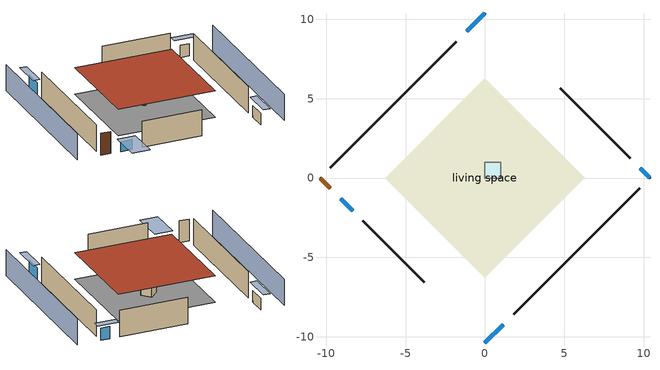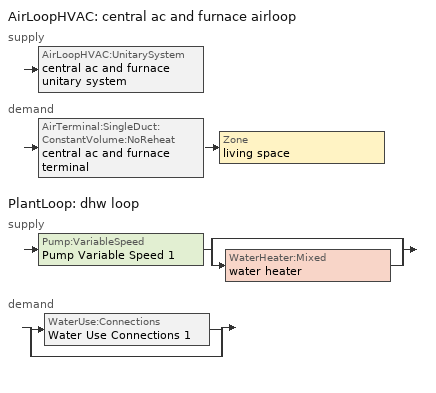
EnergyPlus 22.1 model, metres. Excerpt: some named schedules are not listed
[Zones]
central ac and furnace airloop ret air zone
 floor adiabatic (AdiabaticConst): 0,0 0,1 1,1 1,0 z0
 wall adiabatic (AdiabaticConst): 0,1 0,0 1,0 1,1 0,1 z0:1
 ceiling adiabatic (AdiabaticConst): 1,0 1,1 0,1 0,0 z1
living space
 floor adiabatic (Floor1 construction): -6.29,0 0,6.29 6.29,0 0,-6.29 z0
 wall outside (AdiabaticWallConstruction 1): -10.4,0 -9.75,-0.65 z0:2.03
 wall outside (AdiabaticWallConstruction): 10.4,0 9.8,0.6 z0:1.14; 0,-10.4 1.15,-9.25 / 0,10.4 -1.15,9.25 z0:1.08; -9.1,-1.3 -8.35,-2.05 z0:0.92
 wall outside (Wall1 construction): 9.14,1.26 4.73,5.67 z0:2.44
 wall outside (Wall2 construction): 1.81,-8.6 9.74,-0.66 z0:2.44
 wall outside (Wall3 construction): -7.69,-2.71 -3.82,-6.58 z0:2.44
 wall outside (Wall6 construction): -1.81,8.6 -9.74,0.66 z0:2.44
 window (WindowConstruction): 10.4,0 9.8,0.6 z0:1.14
 window (WindowConstruction 1): 0,-10.4 1.15,-9.25 z0:1.08
 window (WindowConstruction 2): -9.1,-1.3 -8.35,-2.05 z0:0.91
 window (WindowConstruction 3): 0,10.4 -1.15,9.25 z0:1.08
 door (Door): -10.4,0 -9.76,-0.65 z0:2.03
 roof outside (Roof1 construction): 0,6.29 -6.29,0 0,-6.29 6.29,0 z2.44
shading: 1.51,-11.91 11.91,-1.51 / -1.51,11.91 -11.91,1.51 z0:2.44; 10.4,0 9.8,0.6 z0:1.14; 0,-10.4 1.15,-9.25 / 0,10.4 -1.15,9.25 z0:1.08; -9.1,-1.3 -8.35,-2.05 z0:0.91; 9.42,0.98 10.78,-0.38 11.21,0.05 9.85,1.41 z1.68; 1.53,-8.87 -0.38,-10.78 0.05,-11.21 1.96,-9.3 z1.62; -8.14,-2.27 -9.31,-1.09 -11.47,-3.24 -10.29,-4.42 z1.22; -1.53,8.87 0.38,10.78 -0.05,11.21 -1.96,9.3 z1.62
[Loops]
AirLoopHVAC 'central ac and furnace airloop'
 supply: AirLoopHVAC:UnitarySystem 'central ac and furnace unitary system'
 demand: AirTerminal:SingleDuct:ConstantVolume:NoReheat 'central ac and furnace terminal' > Zone 'living space'
PlantLoop 'dhw loop'
 supply: Pump:VariableSpeed 'Pump Variable Speed 1' > split
  | bypass
  | WaterHeater:Mixed 'water heater'
 demand: split
  | WaterUse:Connections 'Water Use Connections 1'
  | bypass
[Building]
Building 1: Terrain=Suburbs
[Site:Location]
Phoenix Sky Harbor Intl Ap_AZ_USA: Latitude=33.45; Longitude=-111.98; Time Zone=-7; Elevation=337
[Site:GroundTemperature:Shallow]
19.5098, 17.6859, 17.5399, 18.4054, 21.88, 25.3384, 28.3366, 30.2359, 30.3973, 28.8525, 25.9307, 22.5784
[Site:GroundTemperature:Deep]
23.8027, 23.8027, 23.8027, 23.8027, 23.8027, 23.8027, 23.8027, 23.8027, 23.8027, 23.8027, 23.8027, 23.8027
[Site:WaterMainsTemperature]
Calculation Method=Schedule; Temperature Schedule=mains temperature schedule
[Material] Roughness=Rough; Thermal Absorptance=0.9
Name | Thickness | Conductivity | Density | Specific Heat | Solar Absorptance | Visible Absorptance
asphalt or fiberglass shingles | 0.00635 | 0.162714 | 1121.4 | 1465.45 | 0.85 | 0.85
door material | 0.04445 | 0.0612267 | 512.64 | 1214.23 | 0.7 | 0.7
floor covering | 0.0127 | 9.015625 | 54.468 | 1339.84 | 0.6 | 0.6
floor stud and cavity | 0.0889 | 2.00347 | 50.32683 | 1063.81 | 0.7 | 0.7
furniture material living space 1 | 0.1524 | 0.115458 | 640.8 | 1214.23 | 0.6 | 0.6
gypsum board | 0.0127 | 0.160291 | 801 | 837.4 | 0.6 | 0.6
osb sheathing 0.5 in. | 0.0127 | 0.115458 | 512.64 | 1214.23 | 0.7 | 0.7
osb sheathing 0.75 in. | 0.01905 | 0.115458 | 512.64 | 1214.23 | 0.7 | 0.7
roof rigid ins | 0.103632 | 0.029427 | 32.04 | 1214.23 | 0.7 | 0.7
roof stud and cavity | 0.2032 | 0.161866 | 78.34581 | 1123.46 | 0.7 | 0.7
wall layer 1 | 0.2032 | 0.391406 | 1762.2 | 795.53 | 0.7 | 0.7
wall rigid ins | 0.512978 | 0.029427 | 32.04 | 1214.23 | 0.7 | 0.7
wall stud and cavity | 0.0889 | 0.380278 | 52.3479 | 1209.89 | 0.7 | 0.7
wall stud and cavity 1 | 0.0889 | 0.391764 | 83.0341 | 1211.67 | 0.7 | 0.7
wood siding; wood siding 1 | 0.0254 | 0.102417 | 544.68 | 1172.36 | 0.7 | 0.7
[Material:NoMass]
Adiabatic: Roughness=Rough; Thermal Resistance=176.1; Thermal Absorptance=0.9; Solar Absorptance=0.7; Visible Absorptance=0.7
[WindowMaterial:SimpleGlazingSystem]
WindowMaterial: UFactor=6.58648; Solar Heat Gain Coefficient=0.76
[Construction]
AdiabaticConst: Adiabatic
AdiabaticWallConstruction: wood siding, wall rigid ins, wall stud and cavity, gypsum board
AdiabaticWallConstruction 1: wood siding 1, wall rigid ins, wall stud and cavity, gypsum board
Door: door material
Floor1 construction: floor stud and cavity, floor covering
furniture construction living space 1: furniture material living space 1
PartitionWallConstruction: gypsum board, wall stud and cavity 1, gypsum board
Roof1 construction: asphalt or fiberglass shingles, roof rigid ins, osb sheathing 0.75 in., roof stud and cavity, gypsum board
Wall1 construction; Wall2 construction; Wall3 construction; Wall6 construction: osb sheathing 0.5 in., wall layer 1, gypsum board
WindowConstruction; WindowConstruction 1; WindowConstruction 2; WindowConstruction 3: WindowMaterial
[Zone] Multiplier=1
Name | Volume | Part of Total Floor Area
central ac and furnace airloop ret air zone | 1 | No
living space | 193.234 | Yes
[InternalMass] Zone or ZoneList=living space
Name | Construction | Surface Area
furniture mass living space 1 above grade | furniture construction living space 1 | 31.6985
partition wall mass above grade | PartitionWallConstruction | 79.2463
[People]
occupants: Zone or ZoneList or Space or SpaceList=living space; Number of People Schedule=occupants; Number of People Calculation Method=People; Number of People=1; Fraction Radiant=0.314171; Sensible Heat Fraction=0.56303; Activity Level Schedule=occupants activity schedule; Carbon Dioxide Generation Rate=0; Enable ASHRAE 55 Comfort Warnings=No; Mean Radiant Temperature Calculation Type=ZoneAveraged
[Lights]
interior lighting: Zone or ZoneList or Space or SpaceList=living space; Schedule=lighting_interior; Design Level Calculation Method=LightingLevel; Lighting Level=170.925; Return Air Fraction=0; Fraction Radiant=0.6; Fraction Visible=0.2; Fraction Replaceable=1; EndUse Subcategory=interior lighting
[ElectricEquipment] Zone or ZoneList or Space or SpaceList=living space; Design Level Calculation Method=EquipmentLevel
Name | Schedule | Design Level | Fraction Latent | Fraction Radiant | Fraction Lost | EndUse Subcategory
clothes dryer | clothes_dryer | 4694.87 | 0.015 | 0.081 | 0.85 | clothes dryer
clothes washer | clothes_washer | 681.013 | 0.03 | 0.162 | 0.7 | clothes washer
cooking range | cooking_range | 2044.55 | 0.08 | 0.432 | 0.2 | cooking range
dishwasher | dishwasher | 662.434 | 0.3 | 0.18 | 0.4 | dishwasher
fridge | refrigerator | 71.9318 | 0 | 0.6 | 0 | fridge
mech vent bath fan 0 | mech vent bath fan 0 schedule | 15 | 0 | 0 | 1 | mech vent
mech vent house fan | Always On Discrete | 0 | 0 | 0 | 1 | mech vent
mech vent house fan cfis | Always On Discrete | 0 | 0 | 0 | 0 | mech vent
mech vent range fan 0 | mech vent range fan 0 schedule | 30 | 0 | 0 | 1 | mech vent
misc plug loads | plug_loads_other | 340.327 | 0.021 | 0.558 | 0.049 | misc plug loads
whole house fan | Always On Discrete | 0 | 0 | 0 | 1 | whole house fan
[OtherEquipment] Design Level Calculation Method=EquipmentLevel
Name | Fuel Type | Zone or ZoneList or Space or SpaceList | Schedule | Design Level | Fraction Latent | Fraction Radiant | Fraction Lost | EndUse Subcategory
central_ac_and_furnace_airloop_0_RetCondToRP equip; central_ac_and_furnace_airloop_0_RetSensLkToRP equip | None | central ac and furnace airloop ret air zone | Always On Discrete | 0 | 0 | 0 | 0 | General
central_ac_and_furnace_airloop_0_RetLatLkToRP equip | None | central ac and furnace airloop ret air zone | Always On Discrete | 0 | 1 | 0 | 0 | General
central_ac_and_furnace_airloop_0_RetCondToDZ equip; central_ac_and_furnace_airloop_0_SupCondToDZ equip; central_ac_and_furnace_airloop_0_SupLatLkToDZ equip; central_ac_and_furnace_airloop_0_SupSensLkToDZ equip | None | living space | Always On Discrete | 0 | 0 | 0 | 1 | General
central_ac_and_furnace_airloop_0_SupCondToLv equip; central_ac_and_furnace_airloop_0_SupSensLkToLv equip; mech vent house fan sensible load equip | None | living space | Always On Discrete | 0 | 0 | 0 | 0 | General
central_ac_and_furnace_airloop_0_SupLatLkToLv equip; mech vent house fan latent load equip | None | living space | Always On Discrete | 0 | 1 | 0 | 0 | General
water heater EC adjustment | Electricity | living space | Always On Discrete | 0.01 | 0 | 0 | 1 | water heater EC adjustment
water latent | None | living space | hot_water_fixtures | 628.008 | 1 | 0 | 0 | water latent
water sensible | None | living space | hot_water_fixtures | -618.928 | 0 | 0.6 | 0 | water sensible
[ZoneInfiltration:DesignFlowRate] Zone or ZoneList=living space; Schedule=Always On Discrete; Design Flow Rate Calculation Method=Flow/Zone; Design Flow Rate=0
infil flow; natural vent flow; whole house fan flow
[Exterior:Lights]
exterior lighting: Schedule=lighting_exterior; Design Level=8.72031; EndUse Subcategory=exterior lighting
[Sizing:System]
central ac and furnace airloop: Type of Load to Size On=Sensible; Design Outdoor Air Flow Rate=Autosize; Central Heating Maximum System Air Flow Ratio=0.3; Preheat Design Temperature=7; Preheat Design Humidity Ratio=0.008; Precool Design Temperature=12.8; Precool Design Humidity Ratio=0.008; Central Cooling Design Supply Air Temperature=12.8; Central Heating Design Supply Air Temperature=16.7; Type of Zone Sum to Use=NonCoincident; 100 Outdoor Air in Cooling=Yes; 100 Outdoor Air in Heating=Yes; Central Cooling Design Supply Air Humidity Ratio=0.0085; Central Heating Design Supply Air Humidity Ratio=0.008; Cooling Supply Air Flow Rate Method=DesignDay; Cooling Supply Air Flow Rate=0; Cooling Supply Air Flow Rate Per Floor Area=0.00996765; Cooling Fraction of Autosized Cooling Supply Air Flow Rate=1; Cooling Supply Air Flow Rate Per Unit Cooling Capacity=3.94755e-05; Heating Supply Air Flow Rate Method=DesignDay; Heating Supply Air Flow Rate=0; Heating Supply Air Flow Rate Per Floor Area=0.00996765; Heating Fraction of Autosized Heating Supply Air Flow Rate=1; Heating Fraction of Autosized Cooling Supply Air Flow Rate=1; Heating Supply Air Flow Rate Per Unit Heating Capacity=3.15882e-05; System Outdoor Air Method=ZoneSum; Zone Maximum Outdoor Air Fraction=1; Cooling Design Capacity Method=CoolingDesignCapacity; Cooling Design Capacity=Autosize; Cooling Design Capacity Per Floor Area=234.7; Fraction of Autosized Cooling Design Capacity=1; Heating Design Capacity Method=HeatingDesignCapacity; Heating Design Capacity=Autosize; Heating Design Capacity Per Floor Area=157; Fraction of Autosized Heating Design Capacity=1; Central Cooling Capacity Control Method=OnOff; Occupant Diversity=Autosize
[Sizing:Plant]
dhw loop: Loop Type=Heating; Design Loop Exit Temperature=52.6667; Loop Design Temperature Difference=5.55556; Sizing Option=NonCoincident; Zone Timesteps in Averaging Window=1; Coincident Sizing Factor Mode=None
[ZoneControl:Thermostat]
living space Thermostat: Zone or ZoneList=living space; Control Type Schedule=living space Thermostat Schedule; Control 1=living space temperature setpoint; Temperature Difference Between Cutout And Setpoint=0
[ThermostatSetpoint:DualSetpoint]
living space temperature setpoint: Heating Setpoint Temperature Schedule=heating setpoint; Cooling Setpoint Temperature Schedule=cooling setpoint
[AirTerminal:SingleDuct:ConstantVolume:NoReheat]
central ac and furnace terminal: Availability Schedule=Always On Discrete; Maximum Air Flow Rate=0.399739
[Zone equipment]
living space: central ac and furnace terminal
[Fan:SystemModel]
central ac and furnace supply fan: Availability Schedule=Always On Discrete; Design Maximum Air Flow Rate=0.399739; Speed Control Method=Discrete; Electric Power Minimum Flow Rate Fraction=0.2; Design Pressure Rise=595.935; Motor Efficiency=1; Motor In Air Stream Fraction=1; Design Electric Power Consumption=Autosize; Design Power Sizing Method=TotalEfficiencyAndPressure; Electric Power Per Unit Flow Rate=840; Electric Power Per Unit Flow Rate Per Unit Pressure=1.66667; Fan Total Efficiency=0.75; Motor Loss Radiative Fraction=0; EndUse Subcategory=supply fan; Number of Speeds=2; Speed 1 Flow Fraction=0.51004; Speed 1 Electric Power Fraction=0.13268; Speed 2 Flow Fraction=1; Speed 2 Electric Power Fraction=1
[Coil:Cooling:DX:SingleSpeed]
central ac and furnace clg coil: Availability Schedule=Always On Discrete; Gross Rated Total Cooling Capacity=5968.98; Gross Rated Sensible Heat Ratio=0.73736; Gross Rated Cooling COP=3.73465; Rated Air Flow Rate=0.315759; Rated Evaporator Fan Power Per Volume Flow Rate=773.3; Total Cooling Capacity Function of Temperature Curve=Cool-CAP-fT1; Total Cooling Capacity Function of Flow Fraction Curve=Cool-CAP-fFF1; Energy Input Ratio Function of Temperature Curve=Cool-EIR-fT1; Energy Input Ratio Function of Flow Fraction Curve=Cool-EIR-fFF1; Part Load Fraction Correlation Curve=Cool-PLF-fPLR1; Minimum Outdoor DryBulb Temperature for Compressor Operation=-25; Nominal Time for Condensate Removal to Begin=1000; Ratio of Initial Moisture Evaporation Rate and Steady State Latent Capacity=1.5; Maximum Cycling Rate=3; Latent Capacity Time Constant=45; Condenser Type=AirCooled; Evaporative Condenser Effectiveness=0; Evaporative Condenser Air Flow Rate=Autosize; Evaporative Condenser Pump Rated Power Consumption=Autosize; Crankcase Heater Capacity=50; Maximum Outdoor DryBulb Temperature for Crankcase Heater Operation=10; Basin Heater Capacity=0; Basin Heater Setpoint Temperature=10
[Coil:Heating:Electric]
central ac and furnace htg coil: Availability Schedule=Always On Discrete; Efficiency=1; Nominal Capacity=6721.29
[AirLoopHVAC:UnitarySystem]
central ac and furnace unitary system: Control Type=Load; Controlling Zone or Thermostat Location=living space; Dehumidification Control Type=None; Availability Schedule=Always On Discrete; Supply Fan=central ac and furnace supply fan; Fan Placement=BlowThrough; Supply Air Fan Operating Mode Schedule=central ac and furnace auto fan schedule; Heating Coil=central ac and furnace htg coil; DX Heating Coil Sizing Ratio=1; Cooling Coil=central ac and furnace clg coil; Use DOAS DX Cooling Coil=No; Minimum Supply Air Temperature=2; Latent Load Control=SensibleOnlyLoadControl; Cooling Supply Air Flow Rate Method=SupplyAirFlowRate; Cooling Supply Air Flow Rate=0.399739; Heating Supply Air Flow Rate Method=SupplyAirFlowRate; Heating Supply Air Flow Rate=0.203881; No Load Supply Air Flow Rate=0; Maximum Supply Air Temperature=48.8889; Maximum Outdoor DryBulb Temperature for Supplemental Heater Operation=21; Maximum Cycling Rate=2.5; Heat Pump Time Constant=60; Fraction of OnCycle Power Use=0.01; Heat Pump Fan Delay Time=60; Ancillary OnCycle Electric Power=0; Ancillary OffCycle Electric Power=0
[AirLoopHVAC]
central ac and furnace airloop: Design Supply Air Flow Rate=0.399739; Design Return Air Flow Fraction of Supply Air Flow=1
[AirLoopHVAC:ReturnPlenum]
Air Loop HVAC Return Plenum 1: Zone=central ac and furnace airloop ret air zone
[Pump:VariableSpeed]
Pump Variable Speed 1: Design Maximum Flow Rate=0.01; Design Pump Head=1; Design Power Consumption=0; Motor Efficiency=1; Fraction of Motor Inefficiencies to Fluid Stream=0; Coefficient 1 of the Part Load Performance Curve=0; Coefficient 2 of the Part Load Performance Curve=1; Coefficient 3 of the Part Load Performance Curve=0; Coefficient 4 of the Part Load Performance Curve=0; Design Minimum Flow Rate=0; Pump Control Type=Intermittent; Skin Loss Radiative Fraction=0.5; Design Power Sizing Method=PowerPerFlowPerPressure; Design Electric Power per Unit Flow Rate=348701.1; Design Shaft Power per Unit Flow Rate per Unit Head=1.28205; Design Minimum Flow Rate Fraction=0; EndUse Subcategory=General
[WaterHeater:Mixed]
water heater: Tank Volume=0.102206; Setpoint Temperature Schedule=WH Setpoint Temp; Deadband Temperature Difference=2; Maximum Temperature Limit=99; Heater Control Type=Cycle; Heater Maximum Capacity=2499.9; Heater Minimum Capacity=0; Heater Ignition Minimum Flow Rate=0; Heater Ignition Delay=0; Heater Fuel Type=Electricity; Heater Thermal Efficiency=1; Off Cycle Parasitic Fuel Consumption Rate=0; Off Cycle Parasitic Fuel Type=Electricity; Off Cycle Parasitic Heat Fraction to Tank=0; On Cycle Parasitic Fuel Consumption Rate=0; On Cycle Parasitic Fuel Type=Electricity; On Cycle Parasitic Heat Fraction to Tank=0; Ambient Temperature Indicator=Zone; Ambient Temperature Zone=living space; Off Cycle Loss Coefficient to Ambient Temperature=0.704228; Off Cycle Loss Fraction to Zone=1; On Cycle Loss Coefficient to Ambient Temperature=0.704228; On Cycle Loss Fraction to Zone=1; Use Side Effectiveness=1; Source Side Effectiveness=1; Use Side Design Flow Rate=Autosize; Source Side Design Flow Rate=Autosize; Indirect Water Heating Recovery Time=1.5; Source Side Flow Control Mode=IndirectHeatPrimarySetpoint; EndUse Subcategory=General
[WaterHeater:Sizing]
water heater: Design Mode=PeakDraw; Time Storage Can Meet Peak Draw=0.538503; Time for Tank Recovery=0; Nominal Tank Volume for Autosizing Plant Connections=1
[PlantLoop]
dhw loop: Fluid Type=Water; Plant Equipment Operation Scheme=dhw loop Operation Schemes; Maximum Loop Temperature=100; Minimum Loop Temperature=0; Maximum Loop Flow Rate=0.01; Minimum Loop Flow Rate=0; Plant Loop Volume=0.003; Load Distribution Scheme=Optimal; Plant Loop Demand Calculation Scheme=SingleSetpoint; Common Pipe Simulation=None
[PlantEquipmentList]
dhw loop Heating Equipment List: water heater
[PlantEquipmentOperation:HeatingLoad]
dhw loop Heating Operation Scheme: Load Range 1 Lower Limit=0; Load Range 1 Upper Limit=1000000000; Range 1 Equipment List=dhw loop Heating Equipment List
[PlantEquipmentOperationSchemes]
dhw loop Operation Schemes: Control Scheme 1=dhw loop Heating Operation Scheme; Control Scheme 1 Schedule=Always On Discrete
[EnergyManagementSystem:Sensor]
Name | OutputVariable or OutputMeter Index Key | OutputVariable or OutputMeter
airflow_tin_s | living space | Zone Mean Air Temperature
airflow_tt_s | living space | Zone Outdoor Air Drybulb Temperature
airflow_win_s | living space | Zone Air Humidity Ratio
central_ac_and_furnace_airloop_0_DZ_T_s | Environment | Site Outdoor Air Drybulb Temperature
central_ac_and_furnace_airloop_0_DZ_W_s; out_wt_s |  | Site Outdoor Air Humidity Ratio
central_ac_and_furnace_airloop_AH_MFR_s | Node 4 | System Node Mass Flow Rate
central_ac_and_furnace_airloop_AH_Tout_s | Node 4 | System Node Temperature
central_ac_and_furnace_airloop_AH_VFR_s | Node 4 | System Node Current Density Volume Flow Rate
central_ac_and_furnace_airloop_AH_Wout_s | Node 4 | System Node Humidity Ratio
central_ac_and_furnace_airloop_Fan_RTF_s | central ac and furnace supply fan | Fan Runtime Fraction Speed 1
central_ac_and_furnace_airloop_Fan_RTF_s_1 | central ac and furnace supply fan | Fan Runtime Fraction Speed 2
central_ac_and_furnace_airloop_RA_T_s | Node 7 | System Node Temperature
central_ac_and_furnace_airloop_Ra_W_s | Node 7 | System Node Humidity Ratio
central_ac_and_furnace_clg_coil_s | central ac and furnace clg coil | Cooling Coil Electricity Energy
central_ac_and_furnace_htg_coil_s | central ac and furnace htg coil | Heating Coil Electricity Energy
central_ac_and_furnace_supply_fan_s; central_ac_and_furnace_supply_fan_s_1 | central ac and furnace supply fan | Fan Electricity Energy
clg_load_liv |  | Cooling:EnergyTransfer:Zone:LIVING SPACE
clg_load_tot |  | Cooling:EnergyTransfer
clg_sp_s | cooling setpoint | Schedule Value
clothes_dryer_exhaust_0_sch_s | clothes_dryer | Schedule Value
cool_season | cooling season schedule | Schedule Value
fixedwindow_shading_coefficient | trans schedule winter=0.85 summer=0.7 | Schedule Value
htg_load_liv |  | Heating:EnergyTransfer:Zone:LIVING SPACE
htg_load_tot |  | Heating:EnergyTransfer
htg_sp_s | heating setpoint | Schedule Value
mech_vent_bath_fan_0_sch_s | mech vent bath fan 0 schedule | Schedule Value
mech_vent_range_fan_0_sch_s | mech vent range fan 0 schedule | Schedule Value
natural_vent_avail_s | natural vent avail schedule | Schedule Value
out_pb_s |  | Site Outdoor Air Barometric Pressure
site_vw_s |  | Site Wind Speed
water_heater_energy | water heater | Water Heater Electricity Rate
water_heater_off_cycle_parasitic | water heater | Water Heater Off Cycle Parasitic Electricity Rate
water_heater_on_cycle_parasitic | water heater | Water Heater On Cycle Parasitic Electricity Rate
zone_clg_unmet_s | living space | Zone Cooling Setpoint Not Met Time
zone_htg_unmet_s | living space | Zone Heating Setpoint Not Met Time
[EnergyManagementSystem:Actuator]
Name | Actuated Component Unique | Actuated Component Type | Actuated Component Control Type
central_ac_and_furnace_airloop_0_RetCondToDZ_equip_act | central_ac_and_furnace_airloop_0_RetCondToDZ equip | OtherEquipment | Power Level
central_ac_and_furnace_airloop_0_RetCondToRP_equip_act | central_ac_and_furnace_airloop_0_RetCondToRP equip | OtherEquipment | Power Level
central_ac_and_furnace_airloop_0_RetLatLkToRP_equip_act | central_ac_and_furnace_airloop_0_RetLatLkToRP equip | OtherEquipment | Power Level
central_ac_and_furnace_airloop_0_RetSensLkToRP_equip_act | central_ac_and_furnace_airloop_0_RetSensLkToRP equip | OtherEquipment | Power Level
central_ac_and_furnace_airloop_0_SupCondToDZ_equip_act | central_ac_and_furnace_airloop_0_SupCondToDZ equip | OtherEquipment | Power Level
central_ac_and_furnace_airloop_0_SupCondToLv_equip_act | central_ac_and_furnace_airloop_0_SupCondToLv equip | OtherEquipment | Power Level
central_ac_and_furnace_airloop_0_SupLatLkToDZ_equip_act | central_ac_and_furnace_airloop_0_SupLatLkToDZ equip | OtherEquipment | Power Level
central_ac_and_furnace_airloop_0_SupLatLkToLv_equip_act | central_ac_and_furnace_airloop_0_SupLatLkToLv equip | OtherEquipment | Power Level
central_ac_and_furnace_airloop_0_SupSensLkToDZ_equip_act | central_ac_and_furnace_airloop_0_SupSensLkToDZ equip | OtherEquipment | Power Level
central_ac_and_furnace_airloop_0_SupSensLkToLv_equip_act | central_ac_and_furnace_airloop_0_SupSensLkToLv equip | OtherEquipment | Power Level
fixedwindow0_actuator | Window1 | Surface | View Factor To Ground
fixedwindow1_actuator | Window2 | Surface | View Factor To Ground
fixedwindow2_actuator | Window4 | Surface | View Factor To Ground
fixedwindow3_actuator | Window5 | Surface | View Factor To Ground
infil_flow_act | infil flow | Zone Infiltration | Air Exchange Flow Rate
mech_vent_house_fan_cfis_act | mech vent house fan cfis | ElectricEquipment | Electricity Rate
mech_vent_house_fan_latent_load_equip_act | mech vent house fan latent load equip | OtherEquipment | Power Level
mech_vent_house_fan_sensible_load_equip_act | mech vent house fan sensible load equip | OtherEquipment | Power Level
natural_vent_flow_act | natural vent flow | Zone Infiltration | Air Exchange Flow Rate
water_heater_ec_adj_act | water heater EC adjustment | OtherEquipment | Power Level
whole_house_fan_act | whole house fan | ElectricEquipment | Electricity Rate
whole_house_fan_flow_act | whole house fan flow | Zone Infiltration | Air Exchange Flow Rate
[EnergyManagementSystem:ProgramCallingManager]
central ac and furnace supply fan disaggregate program calling manager: EndOfSystemTimestepBeforeHVACReporting; central_ac_and_furnace_supply_fan_disaggregate_program
central ac and furnace supply fan disaggregate program calling manager 1: EndOfSystemTimestepBeforeHVACReporting; central_ac_and_furnace_supply_fan_disaggregate_program_1
central_ac_and_furnace_airloop_0_duct_program calling manager: EndOfSystemTimestepAfterHVACReporting; central_ac_and_furnace_airloop_0_duct_program
fixedwindow_view_factor_to_ground_program calling manager: BeginZoneTimestepAfterInitHeatBalance; fixedwindow_view_factor_to_ground_program
infil_program calling manager: BeginZoneTimestepAfterInitHeatBalance; infil_program
natural_vent_program calling manager: BeginZoneTimestepAfterInitHeatBalance; natural_vent_program
total_loads_program calling manager: EndOfZoneTimestepAfterZoneReporting; total_loads_program
unmet_hours_program calling manager: EndOfZoneTimestepBeforeZoneReporting; unmet_hours_program
water heater EC_adj ProgramManager: EndOfSystemTimestepBeforeHVACReporting; water_heater_EC_adj
[EnergyManagementSystem:Program]
central_ac_and_furnace_airloop_0_duct_program: Set central_ac_and_furnace_airloop_AH_MFR = central_ac_and_furnace_airloop_AH_MFR_s; Set central_ac_and_furnace_airloop_Fan_RTF = 0; Set central_ac_and_furnace_airloop_Fan_RTF = central_ac_and_furnace_airloop_Fan_RTF + central_ac_and_furnace_airloop_Fan_RTF_s; Set central_ac_and_furnace_airloop_Fan_RTF = central_ac_and_furnace_airloop_Fan_RTF + central_ac_and_furnace_airloop_Fan_RTF_s_1; Set central_ac_and_furnace_airloop_AH_VFR = central_ac_and_furnace_airloop_AH_VFR_s; Set central_ac_and_furnace_airloop_AH_Tout = central_ac_and_furnace_airloop_AH_Tout_s; Set central_ac_and_furnace_airloop_AH_Wout = central_ac_and_furnace_airloop_AH_Wout_s; Set central_ac_and_furnace_airloop_RA_T = central_ac_and_furnace_airloop_RA_T_s; Set central_ac_and_furnace_airloop_Ra_W = central_ac_and_furnace_airloop_Ra_W_s; Set central_ac_and_furnace_airloop_0_DZ_T = central_ac_and_furnace_airloop_0_DZ_T_s; Set central_ac_and_furnace_airloop_0_DZ_W = central_ac_and_furnace_airloop_0_DZ_W_s; Run central_ac_and_furnace_airloop_0_duct_subroutine; Set central_ac_and_furnace_airloop_0_SupSensLkToLv_equip_act = central_ac_and_furnace_airloop_0_SupSensLkToLv; Set central_ac_and_furnace_airloop_0_SupLatLkToLv_equip_act = central_ac_and_furnace_airloop_0_SupLatLkToLv; Set central_ac_and_furnace_airloop_0_SupCondToLv_equip_act = central_ac_and_furnace_airloop_0_SupCondToLv; Set central_ac_and_furnace_airloop_0_RetSensLkToRP_equip_act = central_ac_and_furnace_airloop_0_RetSensLkToRP; Set central_ac_and_furnace_airloop_0_RetLatLkToRP_equip_act = central_ac_and_furnace_airloop_0_RetLatLkToRP; Set central_ac_and_furnace_airloop_0_RetCondToRP_equip_act = central_ac_and_furnace_airloop_0_RetCondToRP; Set central_ac_and_furnace_airloop_0_RetCondToDZ_equip_act = central_ac_and_furnace_airloop_0_RetCondToDZ; Set central_ac_and_furnace_airloop_0_SupCondToDZ_equip_act = central_ac_and_furnace_airloop_0_SupCondToDZ; Set central_ac_and_furnace_airloop_0_SupSensLkToDZ_equip_act = central_ac_and_furnace_airloop_0_SupSensLkToDZ; Set central_ac_and_furnace_airloop_0_SupLatLkToDZ_equip_act = central_ac_and_furnace_airloop_0_SupLatLkToDZ
central_ac_and_furnace_supply_fan_disaggregate_program: Set central_ac_and_furnace_supply_fan_clg = 0; If central_ac_and_furnace_clg_coil_s > 0; Set central_ac_and_furnace_supply_fan_clg = central_ac_and_furnace_supply_fan_s; EndIf
central_ac_and_furnace_supply_fan_disaggregate_program_1: Set central_ac_and_furnace_supply_fan_primary_htg = 0; If central_ac_and_furnace_htg_coil_s > 0; Set central_ac_and_furnace_supply_fan_primary_htg = central_ac_and_furnace_supply_fan_s_1; EndIf
fixedwindow_view_factor_to_ground_program: Set fixedwindow0_actuator = 0.5*fixedwindow_shading_coefficient; Set fixedwindow1_actuator = 0.5*fixedwindow_shading_coefficient; Set fixedwindow2_actuator = 0.5*fixedwindow_shading_coefficient; Set fixedwindow3_actuator = 0.5*fixedwindow_shading_coefficient
infil_program: Set p_m = 0.14; Set p_s = 0.22; Set s_m = 270; Set s_s = 370; Set z_m = 9.99744; Set z_s = 2.4384; Set f_t = (((s_m/z_m)^p_m)*((z_s/s_s)^p_s)); Set Tdiff = airflow_tin_s-airflow_tt_s; Set dT = @Abs Tdiff; Set c = 0.0866; Set Cs = 0.0543; Set Cw = 0.1558; Set n = 0.65; Set sft = (f_t*0.5); Set temp1 = ((c*Cw)*((sft*site_vw_s)^(2*n)))^2; Set Qinf = (((c*Cs*(dT^n))^2)+temp1)^0.5; Set Qinf = (@Max Qinf 0); Set mech_vent_house_fan_sensible_load_equip_act = 0.0; Set mech_vent_house_fan_latent_load_equip_act = 0.0; Set OASupInPb = out_pb_s; Set OASupInTemp = airflow_tt_s; Set OASupInW = out_wt_s; Set OASupRho = (@RhoAirFnPbTdbW OASupInPb OASupInTemp OASupInW); Set OASupCp = (@CpAirFnW OASupInW); Set OASupInEnth = (@HFnTdbW OASupInTemp OASupInW); Set ZoneTemp = airflow_tin_s; Set ZoneW = airflow_win_s; Set ZoneCp = (@CpAirFnW ZoneW); Set ZoneAirEnth = (@HFnTdbW ZoneTemp ZoneW); Set mech_vent_house_fan_cfis_act = 0.0; Set QWHV_cfis_oa = 0.0; Set Qrange = 0; Set Qrange = Qrange + 0.04719 * mech_vent_range_fan_0_sch_s; Set Qbath = 0; Set Qbath = Qbath + 0.0236 * mech_vent_bath_fan_0_sch_s; Set Qdryer = 0; Set Qdryer = Qdryer + 0.14642 * clothes_dryer_exhaust_0_sch_s; Set QWHV_sup = 0.0; Set QWHV_exh = 0.0; Set QWHV_bal_erv_hrv = 0.0; Set Qexhaust = Qrange + Qbath + Qdryer + QWHV_exh + QWHV_bal_erv_hrv; Set Qsupply = QWHV_sup + QWHV_bal_erv_hrv + QWHV_cfis_oa; Set Qfan = (@Max Qexhaust Qsupply); If Qfan > 0; Set Qavg = ((Qexhaust + Qsupply) / 2.0); If ((@Abs (Qexhaust - Qavg)) / Qavg) <= 0.1; Set phi = 1; Else; Set phi = (Qinf / (Qinf + Qfan)); EndIf; Set Qinf_adj = phi * Qinf; Else; Set Qinf_adj = Qinf; EndIf; Set infil_flow_act = Qinf_adj; Set Qload = Qfan; Set Effectiveness_Sens = 0.0; Set Effectiveness_Lat = 0.0; Set Fan_MFR = Qload * OASupRho; Set ZoneInEnth = OASupInEnth; Set ZoneInTemp = OASupInTemp; Set FanTotalToLv = Fan_MFR * (ZoneInEnth - ZoneAirEnth); Set FanSensToLv = Fan_MFR * ZoneCp * (ZoneInTemp - ZoneTemp); Set FanLatToLv = FanTotalToLv - FanSensToLv; Set mech_vent_house_fan_sensible_load_equip_act = mech_vent_house_fan_sensible_load_equip_act + FanSensToLv; Set mech_vent_house_fan_latent_load_equip_act = mech_vent_house_fan_latent_load_equip_act + FanLatToLv
natural_vent_program: Set Tin = airflow_tin_s; Set Tout = airflow_tt_s; Set Wout = out_wt_s; Set Pbar = out_pb_s; Set Phiout = (@RhFnTdbWPb Tout Wout Pbar); Set MaxHR = 0.0115; Set MaxRH = 0.7; Set Tnvsp = (htg_sp_s + clg_sp_s) / 2; Set NVavail = natural_vent_avail_s; Set ClgSsnAvail = cool_season; If (Wout < MaxHR) && (Phiout < MaxRH) && (Tin > Tout) && (Tin > Tnvsp) && (ClgSsnAvail > 0); Set WHF_Flow = 0; Set Adj = (Tin-Tnvsp)/(Tin-Tout); Set Adj = (@Min Adj 1); Set Adj = (@Max Adj 0); If (WHF_Flow > 0); Set natural_vent_flow_act = 0; Set whole_house_fan_flow_act = WHF_Flow*Adj; Set WHF_W = 0; Set whole_house_fan_act = WHF_W*Adj; ElseIf (NVavail > 0); Set NVArea = 2181.0660894720004; Set Cs = 8.963020389461627e-05; Set Cw = 6.158219665777789e-05; Set Tdiff = Tin-Tout; Set dT = (@Abs Tdiff); Set Vwind = site_vw_s; Set SGNV = NVArea*Adj*((((Cs*dT)+(Cw*(Vwind^2)))^0.5)/1000); Set MaxNV = 1.0735231174656001; Set natural_vent_flow_act = (@Min SGNV MaxNV); Set whole_house_fan_flow_act = 0; Set whole_house_fan_act = 0; EndIf; Else; Set natural_vent_flow_act = 0; Set whole_house_fan_flow_act = 0; Set whole_house_fan_act = 0; EndIf
total_loads_program: Set loads_htg_tot = 0; Set loads_clg_tot = 0; If htg_load_liv > 0; Set loads_htg_tot = htg_load_tot - clg_load_tot; ElseIf clg_load_liv > 0; Set loads_clg_tot = clg_load_tot - htg_load_tot; EndIf
unmet_hours_program: Set htg_unmet_hours = 0; Set clg_unmet_hours = 0; If (DayOfYear >= 1) && (DayOfYear <= 365); Set htg_unmet_hours = htg_unmet_hours + zone_htg_unmet_s; EndIf; If (DayOfYear >= 1) && (DayOfYear <= 365); Set clg_unmet_hours = clg_unmet_hours + zone_clg_unmet_s; EndIf
water_heater_EC_adj: Set dhw_e_cons = water_heater_energy + water_heater_on_cycle_parasitic + water_heater_off_cycle_parasitic; Set water_heater_ec_adj_act = 0.0 * dhw_e_cons; Set ec_adj_energy = water_heater_ec_adj_act * 3600 * SystemTimeStep
[EnergyManagementSystem:Subroutine]
central_ac_and_furnace_airloop_0_duct_subroutine: Set AH_MFR = central_ac_and_furnace_airloop_AH_MFR; If AH_MFR>0; Set AH_Tout = central_ac_and_furnace_airloop_AH_Tout; Set AH_Wout = central_ac_and_furnace_airloop_AH_Wout; Set RA_T = central_ac_and_furnace_airloop_RA_T; Set RA_W = central_ac_and_furnace_airloop_Ra_W; Set Fan_RTF = central_ac_and_furnace_airloop_Fan_RTF; Set DZ_T = central_ac_and_furnace_airloop_0_DZ_T; Set DZ_W = central_ac_and_furnace_airloop_0_DZ_W; Set AH_VFR = central_ac_and_furnace_airloop_AH_VFR; Set h_SA = (@HFnTdbW AH_Tout AH_Wout); Set h_RA = (@HFnTdbW RA_T RA_W); Set h_fg = (@HfgAirFnWTdb AH_Wout AH_Tout); Set h_DZ = (@HFnTdbW DZ_T DZ_W); Set air_cp = 1006.0; Set f_sup = 0.133; Set f_ret = 0.067; Set sup_lk_mfr = f_sup * AH_MFR; Set ret_lk_mfr = f_ret * AH_MFR; Set SupTotLkToLiv = sup_lk_mfr*(h_RA - h_SA); Set SupLatLkToLv = sup_lk_mfr*h_fg*(RA_W-AH_Wout); Set SupSensLkToLv = SupTotLkToLiv-SupLatLkToLv; Set supply_ua = 0.0; Set eTm = 0-((Fan_RTF/(AH_MFR*air_cp))*supply_ua); Set t_sup = DZ_T+((AH_Tout-DZ_T)*(@Exp eTm)); Set SupCondToLv = AH_MFR*air_cp*(t_sup-AH_Tout); Set SupCondToDZ = 0-SupCondToLv; Set return_ua = 0.0; Set eTm = 0-((Fan_RTF/(AH_MFR*air_cp))*return_ua); Set t_ret = DZ_T+((RA_T-DZ_T)*(@Exp eTm)); Set RetCondToRP = AH_MFR*air_cp*(t_ret-RA_T); Set RetCondToDZ = 0-RetCondToRP; Set RetLatLkToRP = 0; Set RetSensLkToRP = ret_lk_mfr*air_cp*(DZ_T-RA_T); Set SupTotLkToDZ = sup_lk_mfr*(h_SA-h_DZ); Set SupLatLkToDZ = sup_lk_mfr*h_fg*(AH_Wout-DZ_W); Set SupSensLkToDZ = SupTotLkToDZ-SupLatLkToDZ; Set f_imbalance = f_sup-f_ret; Set oa_vfr = 1.0 * f_imbalance * AH_VFR; Set sup_lk_vfr = f_sup * AH_VFR; Set ret_lk_vfr = f_ret * AH_VFR; If f_sup > f_ret; Set ZoneMixLvToDZ = 0; Set ZoneMixDZToLv = (sup_lk_vfr-ret_lk_vfr)-oa_vfr; Else; Set ZoneMixLvToDZ = (ret_lk_vfr-sup_lk_vfr)+oa_vfr; Set ZoneMixDZToLv = 0; EndIf; Else; Set SupLatLkToLv = 0; Set SupSensLkToLv = 0; Set SupCondToLv = 0; Set RetCondToRP = 0; Set RetLatLkToRP = 0; Set RetSensLkToRP = 0; Set RetCondToDZ = 0; Set SupCondToDZ = 0; Set SupLatLkToDZ = 0; Set SupSensLkToDZ = 0; Set ZoneMixLvToDZ = 0; Set ZoneMixDZToLv = 0; EndIf; Set central_ac_and_furnace_airloop_0_SupLatLkToLv = SupLatLkToLv; Set central_ac_and_furnace_airloop_0_SupSensLkToLv = SupSensLkToLv; Set central_ac_and_furnace_airloop_0_SupCondToLv = SupCondToLv; Set central_ac_and_furnace_airloop_0_RetCondToRP = RetCondToRP; Set central_ac_and_furnace_airloop_0_RetLatLkToRP = RetLatLkToRP; Set central_ac_and_furnace_airloop_0_RetSensLkToRP = RetSensLkToRP; Set central_ac_and_furnace_airloop_0_RetCondToDZ = RetCondToDZ; Set central_ac_and_furnace_airloop_0_SupCondToDZ = SupCondToDZ; Set central_ac_and_furnace_airloop_0_SupLatLkToDZ = SupLatLkToDZ; Set central_ac_and_furnace_airloop_0_SupSensLkToDZ = SupSensLkToDZ
[EnergyManagementSystem:GlobalVariable]
central_ac_and_furnace_airloop_0_DZ_T
central_ac_and_furnace_airloop_0_DZ_W
central_ac_and_furnace_airloop_0_RetCondToDZ
central_ac_and_furnace_airloop_0_RetCondToRP
central_ac_and_furnace_airloop_0_RetLatLkToRP
central_ac_and_furnace_airloop_0_RetSensLkToRP
central_ac_and_furnace_airloop_0_SupCondToDZ
central_ac_and_furnace_airloop_0_SupCondToLv
central_ac_and_furnace_airloop_0_SupLatLkToDZ
central_ac_and_furnace_airloop_0_SupLatLkToLv
central_ac_and_furnace_airloop_0_SupSensLkToDZ
central_ac_and_furnace_airloop_0_SupSensLkToLv
central_ac_and_furnace_airloop_AH_MFR
central_ac_and_furnace_airloop_AH_Tout
central_ac_and_furnace_airloop_AH_VFR
central_ac_and_furnace_airloop_AH_Wout
central_ac_and_furnace_airloop_Fan_RTF
central_ac_and_furnace_airloop_RA_T
central_ac_and_furnace_airloop_Ra_W
[EnergyManagementSystem:OutputVariable] Type of Data in Variable=Summed; Update Frequency=SystemTimestep; Units=J
Name | EMS Variable | EMS Program or Subroutine
central ac and furnace supply fan clg disaggregate | central_ac_and_furnace_supply_fan_clg | central_ac_and_furnace_supply_fan_disaggregate_program
central ac and furnace supply fan htg primary disaggregate | central_ac_and_furnace_supply_fan_primary_htg | central_ac_and_furnace_supply_fan_disaggregate_program_1
water heater EC adjustment outvar | ec_adj_energy | water_heater_EC_adj
[EnergyManagementSystem:InternalVariable]
central_ac_and_furnace_airloop_max_sup_fan_mfr: Internal Data Index Key=central ac and furnace supply fan; Internal Data Type=Fan Maximum Mass Flow Rate
[AvailabilityManager:Scheduled]
central ac and furnace airloop Availability Manager: Schedule=Always On Discrete
[SetpointManager:Scheduled]
Setpoint Manager Scheduled 1: Control Variable=Temperature; Schedule=dhw temp
[WaterUse:Equipment]
Name | EndUse Subcategory | Peak Flow Rate | Flow Rate Fraction Schedule | Target Temperature Schedule
dhw fixtures | dhw fixtures | 2.97743e-05 | hot_water_fixtures | mixed water temperature schedule
dhw distribution waste | dhw distribution waste | 1.06346e-05 | hot_water_fixtures | mixed water temperature schedule
clothes washer | clothes washer | 9.08699e-06 | hot_water_clothes_washer
dishwasher | dishwasher | 7.34454e-06 | hot_water_dishwasher
[WaterUse:Connections]
Water Use Connections 1: Drain Water Heat Exchanger Type=None; Drain Water Heat Exchanger Destination=Plant; Water Use Equipment 1=dhw fixtures; Water Use Equipment 2=dhw distribution waste; Water Use Equipment 3=clothes washer; Water Use Equipment 4=dishwasher
[Schedule:Day:Interval]
mech vent bath fan 0 schedule allday1: No, 01:00, 1, 24:00, 0
Schedule Day 7; Schedule Day 6; Schedule Day 1; Schedule Day 2; cooling season schedule allday1; cooling season schedule allday12; Schedule Day 3; Schedule Day 4; Schedule Day 5: No, 24:00, 0
mech vent range fan 0 schedule allday1: No, 17:00, 0, 18:00, 1, 24:00, 0
heating setpoint allday1; cooling setpoint weekend1: No, 24:00, 26.6667
cooling setpoint weekday1: No, 07:00, 26.6667, 15:00, 27.7778, 24:00, 26.6667
cooling season schedule allday3; natural vent avail schedule day: No, 24:00, 1
trans schedule winter=0.85 summer=0.7 allday1; trans schedule winter=0.85 summer=0.7 allday12: No, 24:00, 0.85
trans schedule winter=0.85 summer=0.7 allday3: No, 24:00, 0.7
[Schedule:Week:Daily]
mech vent bath fan 0 schedule Week Rule - Jan1-Dec31: mech vent bath fan 0 schedule allday1, mech vent bath fan 0 schedule allday1, mech vent bath fan 0 schedule allday1, mech vent bath fan 0 schedule allday1, mech vent bath fan 0 schedule allday1, mech vent bath fan 0 schedule allday1, mech vent bath fan 0 schedule allday1, Schedule Day 7, Schedule Day 7, Schedule Day 7, Schedule Day 7, Schedule Day 7
mech vent range fan 0 schedule Week Rule - Jan1-Dec31: mech vent range fan 0 schedule allday1, mech vent range fan 0 schedule allday1, mech vent range fan 0 schedule allday1, mech vent range fan 0 schedule allday1, mech vent range fan 0 schedule allday1, mech vent range fan 0 schedule allday1, mech vent range fan 0 schedule allday1, Schedule Day 6, Schedule Day 6, Schedule Day 6, Schedule Day 6, Schedule Day 6
heating setpoint Week Rule - Jan1-Dec31: heating setpoint allday1, heating setpoint allday1, heating setpoint allday1, heating setpoint allday1, heating setpoint allday1, heating setpoint allday1, heating setpoint allday1, Schedule Day 1, Schedule Day 1, Schedule Day 1, Schedule Day 1, Schedule Day 1
cooling setpoint Week Rule - Jan1-Jan6: cooling setpoint weekday1, cooling setpoint weekday1, cooling setpoint weekday1, cooling setpoint weekday1, cooling setpoint weekday1, cooling setpoint weekday1, cooling setpoint weekend1, Schedule Day 2, Schedule Day 2, Schedule Day 2, Schedule Day 2, Schedule Day 2
cooling setpoint Week Rule - Jan7-Dec31: cooling setpoint weekend1, cooling setpoint weekday1, cooling setpoint weekday1, cooling setpoint weekday1, cooling setpoint weekday1, cooling setpoint weekday1, cooling setpoint weekend1, Schedule Day 2, Schedule Day 2, Schedule Day 2, Schedule Day 2, Schedule Day 2
cooling season schedule Week Rule - Jan1-Feb24: cooling season schedule allday1, cooling season schedule allday1, cooling season schedule allday1, cooling season schedule allday1, cooling season schedule allday1, cooling season schedule allday1, cooling season schedule allday1, Schedule Day 3, Schedule Day 3, Schedule Day 3, Schedule Day 3, Schedule Day 3
cooling season schedule Week Rule - Feb25-Mar3: cooling season schedule allday1, cooling season schedule allday1, cooling season schedule allday1, cooling season schedule allday1, cooling season schedule allday3, cooling season schedule allday3, cooling season schedule allday3, Schedule Day 3, Schedule Day 3, Schedule Day 3, Schedule Day 3, Schedule Day 3
cooling season schedule Week Rule - Mar4-Nov24: cooling season schedule allday3, cooling season schedule allday3, cooling season schedule allday3, cooling season schedule allday3, cooling season schedule allday3, cooling season schedule allday3, cooling season schedule allday3, Schedule Day 3, Schedule Day 3, Schedule Day 3, Schedule Day 3, Schedule Day 3
cooling season schedule Week Rule - Nov25-Dec1: cooling season schedule allday3, cooling season schedule allday3, cooling season schedule allday3, cooling season schedule allday3, cooling season schedule allday3, cooling season schedule allday3, cooling season schedule allday12, Schedule Day 3, Schedule Day 3, Schedule Day 3, Schedule Day 3, Schedule Day 3
cooling season schedule Week Rule - Dec2-Dec31: cooling season schedule allday12, cooling season schedule allday12, cooling season schedule allday12, cooling season schedule allday12, cooling season schedule allday12, cooling season schedule allday12, cooling season schedule allday12, Schedule Day 3, Schedule Day 3, Schedule Day 3, Schedule Day 3, Schedule Day 3
natural vent avail schedule Week Rule - Jan1-Dec31: natural vent avail schedule day, natural vent avail schedule day, natural vent avail schedule day, natural vent avail schedule day, natural vent avail schedule day, natural vent avail schedule day, natural vent avail schedule day, Schedule Day 5, Schedule Day 5, Schedule Day 5, Schedule Day 5, Schedule Day 5
trans schedule winter=0.85 summer=0.7 Week Rule - Jan1-Feb24: trans schedule winter=0.85 summer=0.7 allday1, trans schedule winter=0.85 summer=0.7 allday1, trans schedule winter=0.85 summer=0.7 allday1, trans schedule winter=0.85 summer=0.7 allday1, trans schedule winter=0.85 summer=0.7 allday1, trans schedule winter=0.85 summer=0.7 allday1, trans schedule winter=0.85 summer=0.7 allday1, Schedule Day 4, Schedule Day 4, Schedule Day 4, Schedule Day 4, Schedule Day 4
trans schedule winter=0.85 summer=0.7 Week Rule - Feb25-Mar3: trans schedule winter=0.85 summer=0.7 allday1, trans schedule winter=0.85 summer=0.7 allday1, trans schedule winter=0.85 summer=0.7 allday1, trans schedule winter=0.85 summer=0.7 allday1, trans schedule winter=0.85 summer=0.7 allday3, trans schedule winter=0.85 summer=0.7 allday3, trans schedule winter=0.85 summer=0.7 allday3, Schedule Day 4, Schedule Day 4, Schedule Day 4, Schedule Day 4, Schedule Day 4
trans schedule winter=0.85 summer=0.7 Week Rule - Mar4-Nov24: trans schedule winter=0.85 summer=0.7 allday3, trans schedule winter=0.85 summer=0.7 allday3, trans schedule winter=0.85 summer=0.7 allday3, trans schedule winter=0.85 summer=0.7 allday3, trans schedule winter=0.85 summer=0.7 allday3, trans schedule winter=0.85 summer=0.7 allday3, trans schedule winter=0.85 summer=0.7 allday3, Schedule Day 4, Schedule Day 4, Schedule Day 4, Schedule Day 4, Schedule Day 4
trans schedule winter=0.85 summer=0.7 Week Rule - Nov25-Dec1: trans schedule winter=0.85 summer=0.7 allday3, trans schedule winter=0.85 summer=0.7 allday3, trans schedule winter=0.85 summer=0.7 allday3, trans schedule winter=0.85 summer=0.7 allday3, trans schedule winter=0.85 summer=0.7 allday3, trans schedule winter=0.85 summer=0.7 allday3, trans schedule winter=0.85 summer=0.7 allday12, Schedule Day 4, Schedule Day 4, Schedule Day 4, Schedule Day 4, Schedule Day 4
trans schedule winter=0.85 summer=0.7 Week Rule - Dec2-Dec31: trans schedule winter=0.85 summer=0.7 allday12, trans schedule winter=0.85 summer=0.7 allday12, trans schedule winter=0.85 summer=0.7 allday12, trans schedule winter=0.85 summer=0.7 allday12, trans schedule winter=0.85 summer=0.7 allday12, trans schedule winter=0.85 summer=0.7 allday12, trans schedule winter=0.85 summer=0.7 allday12, Schedule Day 4, Schedule Day 4, Schedule Day 4, Schedule Day 4, Schedule Day 4
[Schedule:Year]
mech vent bath fan 0 schedule: mech vent bath fan 0 schedule Week Rule - Jan1-Dec31, 1, 1, 12, 31
mech vent range fan 0 schedule: mech vent range fan 0 schedule Week Rule - Jan1-Dec31, 1, 1, 12, 31
heating setpoint: heating setpoint Week Rule - Jan1-Dec31, 1, 1, 12, 31
cooling setpoint: cooling setpoint Week Rule - Jan1-Jan6, 1, 1, 1, 6, cooling setpoint Week Rule - Jan7-Dec31, 1, 7, 12, 31
cooling season schedule: cooling season schedule Week Rule - Jan1-Feb24, 1, 1, 2, 24, cooling season schedule Week Rule - Feb25-Mar3, 2, 25, 3, 3, cooling season schedule Week Rule - Mar4-Nov24, 3, 4, 11, 24, cooling season schedule Week Rule - Nov25-Dec1, 11, 25, 12, 1, cooling season schedule Week Rule - Dec2-Dec31, 12, 2, 12, 31
natural vent avail schedule: natural vent avail schedule Week Rule - Jan1-Dec31, 1, 1, 12, 31
trans schedule winter=0.85 summer=0.7: trans schedule winter=0.85 summer=0.7 Week Rule - Jan1-Feb24, 1, 1, 2, 24, trans schedule winter=0.85 summer=0.7 Week Rule - Feb25-Mar3, 2, 25, 3, 3, trans schedule winter=0.85 summer=0.7 Week Rule - Mar4-Nov24, 3, 4, 11, 24, trans schedule winter=0.85 summer=0.7 Week Rule - Nov25-Dec1, 11, 25, 12, 1, trans schedule winter=0.85 summer=0.7 Week Rule - Dec2-Dec31, 12, 2, 12, 31
[Schedule:Compact]
living space Thermostat Schedule: Through: 12/31, For: AllDays, Until: 24:00, 4
[Schedule:Constant]
Name | Hourly Value
Always On Discrete | 1
occupants activity schedule | 117.228
central ac and furnace auto fan schedule | 0
dhw temp; WH Setpoint Temp | 52.6667
mixed water temperature schedule | 40.5556
[Schedule:File] File=schedules20240302-2081-7z1h67.csv; Rows to Skip at Top=1; Number of Hours of Data=8760; Column Separator=Comma; Interpolate to Timestep=No; Minutes per Item=15; Adjust Schedule for Daylight Savings=Yes
Name | Column Number
occupants | 1
lighting_interior | 2
clothes_dryer | 12
clothes_washer | 11
cooking_range | 6
dishwasher | 10
refrigerator | 7
plug_loads_other | 14
hot_water_fixtures | 27
hot_water_clothes_washer | 26
hot_water_dishwasher | 25
lighting_exterior | 3
[Curve:Quadratic] Minimum Value of x=0
Name | Coefficient1 Constant | Coefficient2 x | Coefficient3 x2 | Maximum Value of x | Minimum Curve Output | Maximum Curve Output
Cool-CAP-fFF1 | 0.718664 | 0.417974 | -0.136638 | 2 | 0 | 2
Cool-EIR-fFF1 | 1.14349 | -0.13944 | -0.00404779 | 2 | 0 | 2
Cool-PLF-fPLR1 | 0.93 | 0.07 | 0 | 1 | 0.7 | 1
[Curve:Biquadratic] Minimum Value of x=-100; Maximum Value of x=100; Minimum Value of y=-100; Maximum Value of y=100
Name | Coefficient1 Constant | Coefficient2 x | Coefficient3 x2 | Coefficient4 y | Coefficient5 y2 | Coefficient6 xy
Cool-CAP-fT1 | 1.55736 | -0.0744482 | 0.0030986 | 0.00145958 | -4.1148e-05 | -0.000426714
Cool-EIR-fT1 | -0.350448 | 0.11681 | -0.00339951 | -0.00122609 | 0.000600809 | -0.000466884
